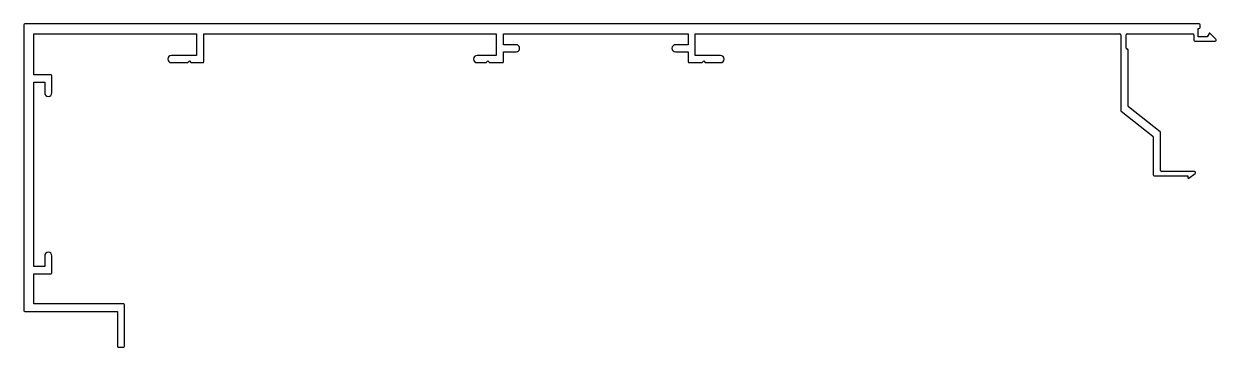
# Model space of a CAD drawing. Extents: x 2468 to 2799, y 2082 to 2172.
import ezdxf

# ---------------------------------------------------------------- set-up
doc = ezdxf.new("R2010")
doc.units = 0
doc.layers.get('0').update_dxf_attribs({"linetype": 'CONTINUOUS'})

msp = doc.modelspace()

# ---------------------------------------------------------------- linework, layer by layer
at = {"color": 0}
for p, q in [((2467.52, 2171.56), (2467.52, 2092.06)), ((2794.22, 2171.81), (2467.77, 2171.81)), ((2794.47, 2170.81), (2794.47, 2171.56)), ((2470.32, 2157.63), (2470.32, 2169.01)), ((2470.32, 2169.01), (2515.52, 2169.01)), ((2515.52, 2169.01), (2515.52, 2163.02)), ((2517.52, 2161.27), (2517.52, 2169.01)), ((2517.52, 2169.01), (2598.85, 2169.01)), ((2598.85, 2169.01), (2598.85, 2163.02)), ((2600.85, 2166.01), (2600.85, 2169.01)), ((2600.85, 2169.01), (2652.17, 2169.01)), ((2652.17, 2169.01), (2652.17, 2166.01)), ((2654.17, 2163.02), (2654.17, 2169.01)), ((2654.17, 2169.01), (2772.22, 2169.01)), ((2772.47, 2168.76), (2772.47, 2147.75)), ((2773.97, 2165.06), (2773.97, 2168.76)), ((2774.22, 2169.01), (2792.52, 2169.01)), ((2792.77, 2168.76), (2792.77, 2167.31)), ((2793.97, 2168.21), (2793.97, 2170.51)), ((2793.97, 2170.51), (2794.17, 2170.51)), ((2796.47, 2168.21), (2793.97, 2168.21)), ((2796.99, 2169.1), (2796.47, 2168.21)), ((2798.87, 2167.52), (2797.31, 2169.15)), ((2604.34, 2166.01), (2600.85, 2166.01)), ((2652.17, 2166.01), (2648.69, 2166.01)), ((2774.47, 2148.94), (2774.47, 2164.56)), ((2793.07, 2167.01), (2798.66, 2167.01)), ((2515.52, 2163.02), (2508.52, 2163.02)), ((2508.52, 2161.02), (2512.92, 2161.02)), ((2513.1, 2161.1), (2513.53, 2161.52)), ((2513.53, 2161.52), (2513.96, 2161.1)), ((2514.13, 2161.02), (2517.27, 2161.02)), ((2598.85, 2163.02), (2593.52, 2163.02)), ((2593.52, 2161.02), (2595.91, 2161.02)), ((2596.08, 2161.1), (2596.51, 2161.52)), ((2596.51, 2161.52), (2596.94, 2161.1)), ((2597.12, 2161.02), (2600.6, 2161.02)), ((2600.85, 2161.27), (2600.85, 2164.01)), ((2600.85, 2164.01), (2604.34, 2164.01)), ((2648.69, 2164.01), (2652.17, 2164.01)), ((2652.17, 2164.01), (2652.17, 2161.27)), ((2652.42, 2161.02), (2655.91, 2161.02)), ((2661.17, 2163.02), (2654.17, 2163.02)), ((2656.08, 2161.1), (2656.51, 2161.52)), ((2656.51, 2161.52), (2656.94, 2161.1)), ((2657.12, 2161.02), (2661.17, 2161.02)), ((2475.07, 2157.63), (2470.32, 2157.63)), ((2470.32, 2104.31), (2470.32, 2155.63)), ((2470.32, 2155.63), (2473.32, 2155.63)), ((2473.32, 2155.63), (2473.32, 2152.63)), ((2475.32, 2152.63), (2475.32, 2157.38)), ((2783.36, 2141.83), (2774.59, 2148.71)), ((2772.59, 2147.51), (2781.36, 2140.6)), ((2783.47, 2131.01), (2783.47, 2141.59)), ((2781.47, 2140.36), (2781.47, 2129.81)), ((2781.72, 2129.56), (2791.07, 2129.56)), ((2792.97, 2130.76), (2783.72, 2130.76)), ((2791.07, 2129.56), (2791.07, 2129.06)), ((2791.4, 2128.9), (2793.15, 2130.22)), ((2473.32, 2107.31), (2473.32, 2104.31)), ((2475.32, 2102.56), (2475.32, 2107.31)), ((2473.32, 2104.31), (2470.32, 2104.31)), ((2470.32, 2093.92), (2470.32, 2102.31)), ((2470.32, 2102.31), (2475.07, 2102.31)), ((2467.77, 2091.81), (2493.52, 2091.81)), ((2495.27, 2093.92), (2470.32, 2093.92)), ((2493.52, 2091.81), (2493.52, 2082.17)), ((2495.52, 2082.17), (2495.52, 2093.67)), ((2493.77, 2081.92), (2495.27, 2081.92))]:
    msp.add_line(p, q, dxfattribs=at)
for centre, radius, start, end in [((2467.77, 2171.56), 0.25, 90, 180), ((2794.22, 2171.56), 0.25, 0, 90), ((2772.22, 2168.76), 0.25, 0, 90), ((2774.22, 2168.76), 0.25, 90, 180), ((2792.52, 2168.76), 0.25, 0, 90), ((2794.17, 2170.81), 0.3, 270, 0), ((2797.17, 2169.01), 0.2, 43.7397, 151.6151), ((2604.34, 2165.01), 1, 270, 90), ((2648.69, 2165.01), 1, 90, 270), ((2774.22, 2165.06), 0.25, 180, 270), ((2774.22, 2164.56), 0.25, 0, 90), ((2793.07, 2167.31), 0.3, 180, 270), ((2798.66, 2167.31), 0.3, 270, 43.7397), ((2508.52, 2162.02), 1, 90, 270), ((2512.92, 2161.27), 0.25, 270, 315), ((2514.13, 2161.27), 0.25, 225, 270), ((2517.27, 2161.27), 0.25, 270, 0), ((2593.52, 2162.02), 1, 90, 270), ((2595.91, 2161.27), 0.25, 270, 315), ((2597.12, 2161.27), 0.25, 225, 270), ((2600.6, 2161.27), 0.25, 270, 0), ((2652.42, 2161.27), 0.25, 180, 270), ((2655.91, 2161.27), 0.25, 270, 315), ((2657.12, 2161.27), 0.25, 225, 270), ((2661.17, 2162.02), 1, 270, 90), ((2475.07, 2157.38), 0.25, 0, 90), ((2474.32, 2152.63), 1, 180, 0), ((2772.77, 2147.75), 0.3, 180, 231.737), ((2774.77, 2148.94), 0.3, 180, 231.8992), ((2783.17, 2141.59), 0.3, 0, 51.8992), ((2781.17, 2140.36), 0.3, 0, 51.737), ((2781.72, 2129.81), 0.25, 180, 270), ((2783.72, 2131.01), 0.25, 180, 270), ((2791.27, 2129.06), 0.2, 180, 308.2319), ((2792.97, 2130.46), 0.3, 306.9209, 90), ((2474.32, 2107.31), 1, 0, 180), ((2475.07, 2102.56), 0.25, 270, 0), ((2467.77, 2092.06), 0.25, 180, 270), ((2495.27, 2093.67), 0.25, 0, 90), ((2493.77, 2082.17), 0.25, 180, 270), ((2495.27, 2082.17), 0.25, 270, 0)]:
    msp.add_arc(centre, radius, start, end, dxfattribs=at)

doc.saveas('drawing.dxf')
